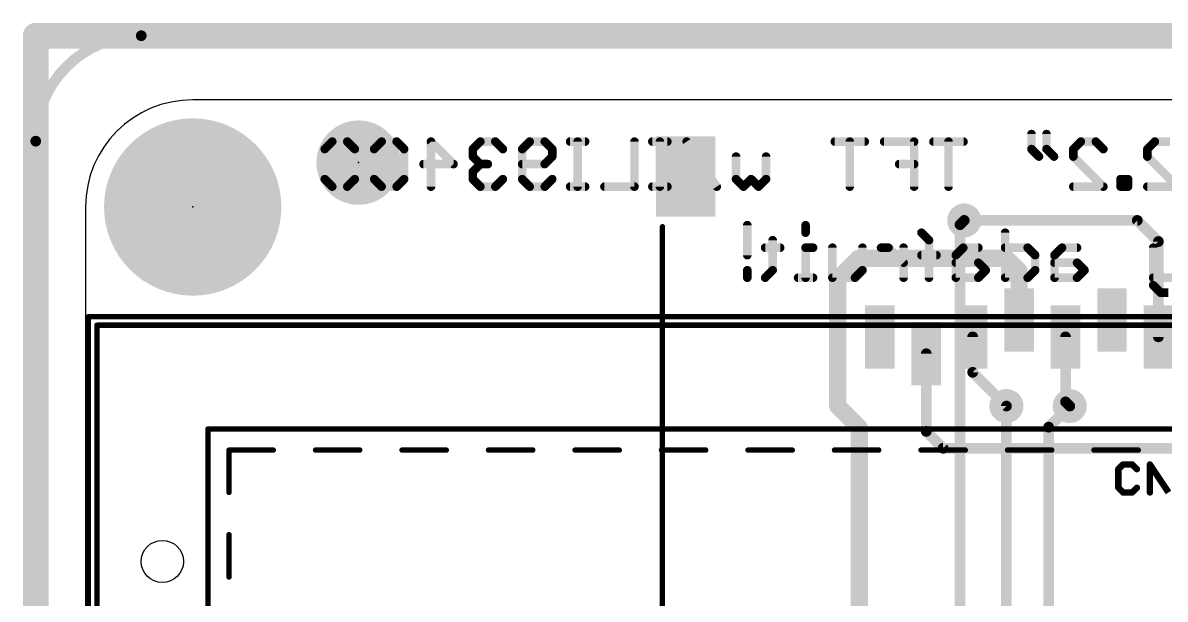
# Model space of a CAD drawing. Extents: x -26.2 to 21.8, y -36.3 to 32.3.
# Drawn here: x -21.8 to 5.26, y 18.65 to 32.3 of the extents above; entities that cross this region are included whole.
import ezdxf

# ---------------------------------------------------------------- set-up
doc = ezdxf.new("R2010")
doc.units = 0
for name, color, linetype in [('1', 12, 'CONTINUOUS'), ('16', 132, 'CONTINUOUS'), ('17', 110, 'CONTINUOUS'), ('18', 110, 'CONTINUOUS'), ('20', 53, 'CONTINUOUS'), ('21', 40, 'CONTINUOUS'), ('22', 6, 'CONTINUOUS'), ('23', 40, 'CONTINUOUS'), ('25', 253, 'CONTINUOUS'), ('39', 12, 'CONTINUOUS'), ('40', 132, 'CONTINUOUS'), ('41', 12, 'CONTINUOUS'), ('42', 132, 'CONTINUOUS'), ('52', 253, 'CONTINUOUS')]:
    doc.layers.add(name, color=color, linetype=linetype)

# ---------------------------------------------------------------- blocks, each defined once
blk = doc.blocks.new('RECT')
blk.add_solid([(-0.5, -0.5), (0.5, -0.5), (-0.5, 0.5), (0.5, 0.5)])
blk = doc.blocks.new('PIE')
at = {"const_width": 0.5}
blk.add_lwpolyline([(0, -0.25, 1), (0, 0.25, 1), (0, -0.25)], format="xyb", dxfattribs=at)
blk = doc.blocks.new('ROUNDP')
at = {"const_width": 0.5}
blk.add_lwpolyline([(0, -0.25, 1), (0, 0.25, 1), (0, -0.25)], format="xyb", dxfattribs=at)
blk = doc.blocks.new('ROUNDV')
at = {"const_width": 0.5}
blk.add_lwpolyline([(0, -0.25, 1), (0, 0.25, 1), (0, -0.25)], format="xyb", dxfattribs=at)

msp = doc.modelspace()

# ---------------------------------------------------------------- linework, layer by layer
at = {"layer": '1'}
for points, const_width in [([(-19, 32, 0.4142), (-21.5, 29.5)], 0.254), ([(-19, 32.0635, 1), (-19, 31.9365)], 0.127), ([(-19, 31.9365, 1), (-19, 32.0635)], 0.127), ([(-21.4365, 29.5, 1), (-21.5635, 29.5)], 0.127), ([(-21.5635, 29.5, 1), (-21.4365, 29.5)], 0.127), ([(0.5, 27.6855, 1), (0.5, 27.5585)], 0.127), ([(4.6449, 27.6669, 1), (4.5551, 27.5771)], 0.127), ([(4.6, 27.5585, 1), (4.6, 27.6855)], 0.127), ([(5.1635, 27.122, 1), (5.0365, 27.122)], 0.127), ([(5.0551, 27.0771, 1), (5.1449, 27.1669)], 0.127), ([(-2, 26.8236, 1), (-2, 26.6204)], 0.2032), ([(-1.9282, 26.6502, 1), (-2.0718, 26.7938)], 0.2032), ([(1.5718, 26.7938, 1), (1.4282, 26.6502)], 0.2032), ([(1.5, 26.6204, 1), (1.5, 26.8236)], 0.2032), ([(1.9016, 26.422, 1), (1.6984, 26.422)], 0.2032), ([(1.7282, 26.3502, 1), (1.8718, 26.4938)], 0.2032), ([(-2.3984, 26.222, 1), (-2.6016, 26.222)], 0.2032), ([(-2.5718, 26.2938, 1), (-2.4282, 26.1502)], 0.2032), ([(1.6984, 25.262, 1), (1.9016, 25.262)], 0.2032), ([(0.7635, 24.862, 1), (0.6365, 24.862)], 0.127), ([(2.9635, 24.862, 1), (2.8365, 24.862)], 0.127), ([(5.0365, 24.862, 1), (5.1635, 24.862)], 0.127), ([(-0.3365, 24.462, 1), (-0.4635, 24.462)], 0.127), ([(0.7449, 24.0669, 1), (0.6551, 23.9771)], 0.127), ([(0.6365, 24.022, 1), (0.7635, 24.022)], 0.127), ([(-2.6016, 23.222, 1), (-2.3984, 23.222)], 0.2032), ([(-2.4282, 23.2938, 1), (-2.5718, 23.1502)], 0.2032), ([(1.4551, 23.1771, 1), (1.5449, 23.2669)], 0.127), ([(2.9449, 23.3669, 1), (2.8551, 23.2771)], 0.127), ([(2.8365, 23.322, 1), (2.9635, 23.322)], 0.127), ([(2.9551, 23.1771, 1), (3.0449, 23.2669)], 0.127), ([(-1.8824, 22.706, 1), (-2.0856, 22.706)], 0.2032), ([(-2.0558, 22.6342, 1), (-1.9122, 22.7778)], 0.2032), ([(-0.3551, 22.6669, 1), (-0.4449, 22.5771)], 0.127), ([(-0.4635, 22.622, 1), (-0.3365, 22.622)], 0.127), ([(0, 22.2855, 1), (0, 22.1585)], 0.127), ([(-0.0449, 22.1771, 1), (0.0449, 22.2669)], 0.127)]:
    msp.add_lwpolyline(points, format="xyb", dxfattribs=dict(at, const_width=const_width))
for points, const_width in [([(-19, 32), (19, 32)], 0.254), ([(-21.5, -33.5), (-21.5, 29.5)], 0.254), ([(0.5, 27.622), (4.6, 27.622)], 0.254), ([(5.1, 27.122), (4.6, 27.622)], 0.254), ([(5.1, 24.862), (5.1, 27.122)], 0.254), ([(-2.5, 26.222), (-2, 26.722)], 0.4064), ([(-2, 26.722), (1.5, 26.722)], 0.4064), ([(1.8, 26.422), (1.5, 26.722)], 0.4064), ([(1.8, 25.262), (1.8, 26.422)], 0.4064), ([(-2.5, 23.222), (-2.5, 26.222)], 0.4064), ([(0.7, 24.862), (0.7, 24.022)], 0.254), ([(2.9, 24.862), (2.9, 23.322)], 0.254), ([(-0.4, 24.462), (-0.4, 22.622)], 0.254), ([(0.7, 24.022), (1.5, 23.222)], 0.254), ([(-1.984, 22.706), (-2.5, 23.222)], 0.4064), ([(2.9, 23.322), (3, 23.222)], 0.254), ([(-1.984, 12.722), (-1.984, 22.706)], 0.4064), ([(-0.4, 22.622), (0, 22.222)], 0.254), ([(0, 22.222), (12.5, 22.222)], 0.254)]:
    msp.add_lwpolyline(points, dxfattribs=dict(at, const_width=const_width))
at = {"layer": '16'}
for points, const_width in [([(-21.5, -36), (-21.5, 32)], 0.6096), ([(-21.5, 32), (21.5, 32)], 0.6096), ([(0.4, 27.522), (0.5, 27.622)], 0.254), ([(0.4, -10.041), (0.4, 27.522)], 0.254), ([(1.5, 23.222), (1.5, 1.5)], 0.254), ([(3, 23.222), (2.5, 22.722)], 0.254), ([(2.5, 22.722), (2.5, 4.2)], 0.254)]:
    msp.add_lwpolyline(points, dxfattribs=dict(at, const_width=const_width))
for points, const_width in [([(-21.3476, 32, 1), (-21.6524, 32)], 0.3048), ([(-21.5, 32.1524, 1), (-21.5, 31.8476)], 0.3048), ([(0.4635, 27.522, 1), (0.3365, 27.522)], 0.127), ([(0.3551, 27.5669, 1), (0.4449, 27.4771)], 0.127), ([(0.5449, 27.5771, 1), (0.4551, 27.6669)], 0.127), ([(1.5635, 23.222, 1), (1.4365, 23.222)], 0.127), ([(3.0449, 23.1771, 1), (2.9551, 23.2669)], 0.127), ([(2.5635, 22.722, 1), (2.4365, 22.722)], 0.127), ([(2.4551, 22.7669, 1), (2.5449, 22.6771)], 0.127)]:
    msp.add_lwpolyline(points, format="xyb", dxfattribs=dict(at, const_width=const_width))
at = {"layer": '20'}
for p, q in [((17.78, 30.48), (-17.78, 30.48)), ((-20.32, 27.94), (-20.32, -33.02))]:
    msp.add_line(p, q, dxfattribs=at)
msp.add_circle((-18.5, 19.539), 0.5, dxfattribs=at)
msp.add_arc((-17.78, 27.94), 2.54, 90, 180, dxfattribs=at)
at = {"layer": '21'}
for points, const_width in [([(-17.78, 25.94, 1), (-17.78, 29.94, 1), (-17.78, 25.94)], 0.2032), ([(-6.6183, 27.472, 1), (-6.6818, 27.472)], 0.0635)]:
    msp.add_lwpolyline(points, format="xyb", dxfattribs=dict(at, const_width=const_width))
at = {"layer": '21', "const_width": 0.127}
msp.add_lwpolyline([(-6.65, 14.122), (-6.65, 27.472)], dxfattribs=at)
at = {"layer": '22'}
for points, const_width in [([(-14.6512, 29.3124), (-14.4733, 29.4903)], 0.2032), ([(-14.4733, 29.4903), (-14.1174, 29.4903)], 0.2032), ([(-14.1174, 29.4903), (-13.9394, 29.3124)], 0.2032), ([(-13.3039, 29.4903), (-13.4818, 29.3124)], 0.2032), ([(-12.948, 29.4903), (-13.3039, 29.4903)], 0.2032), ([(-12.77, 29.3124), (-12.948, 29.4903)], 0.2032), ([(-12.1345, 28.4226), (-12.1345, 29.4903)], 0.2032), ([(-12.1345, 29.4903), (-11.6006, 28.9565)], 0.2032), ([(-10.9651, 29.4903), (-11.143, 29.3124)], 0.2032), ([(-10.6092, 29.4903), (-10.9651, 29.4903)], 0.2032), ([(-10.4312, 29.3124), (-10.6092, 29.4903)], 0.2032), ([(-9.9736, 29.3124), (-9.7957, 29.4903)], 0.2032), ([(-9.7957, 29.4903), (-9.4398, 29.4903)], 0.2032), ([(-9.4398, 29.4903), (-9.2618, 29.3124)], 0.2032), ([(-8.4822, 29.4903), (-8.8381, 29.4903)], 0.2032), ([(-8.6602, 28.4226), (-8.6602, 29.4903)], 0.2032), ([(-7.3128, 29.4903), (-7.3128, 28.4226)], 0.2032), ([(-6.5333, 29.4903), (-6.8892, 29.4903)], 0.2032), ([(-6.7112, 28.4226), (-6.7112, 29.4903)], 0.2032), ([(-5.3639, 28.4226), (-6.0757, 29.4903)], 0.2032), ([(-1.8557, 29.4903), (-2.5675, 29.4903)], 0.2032), ([(-2.2116, 28.4226), (-2.2116, 29.4903)], 0.2032), ([(-0.6863, 29.4903), (-1.3981, 29.4903)], 0.2032), ([(-0.6863, 28.4226), (-0.6863, 29.4903)], 0.2032), ([(0.4831, 29.4903), (-0.2287, 29.4903)], 0.2032), ([(0.1272, 28.4226), (0.1272, 29.4903)], 0.2032), ([(2.0932, 29.6683), (2.0932, 29.3124)], 0.2032), ([(2.4491, 29.6683), (2.4491, 29.3124)], 0.2032), ([(3.0846, 29.3124), (3.2626, 29.4903)], 0.2032), ([(3.2626, 29.4903), (3.6185, 29.4903)], 0.2032), ([(3.6185, 29.4903), (3.7964, 29.3124)], 0.2032), ([(4.8387, 29.3124), (5.0167, 29.4903)], 0.2032), ([(5.0167, 29.4903), (5.3726, 29.4903)], 0.2032), ([(-13.9394, 29.3124), (-13.9394, 28.6006)], 0.2032), ([(-13.4818, 29.3124), (-13.4818, 28.6006)], 0.2032), ([(-12.77, 28.6006), (-13.4818, 29.3124)], 0.2032), ([(-12.77, 28.6006), (-12.77, 29.3124)], 0.2032), ([(-11.143, 29.3124), (-11.143, 29.1344)], 0.2032), ([(-11.143, 29.1344), (-10.9651, 28.9565)], 0.2032), ([(-9.9736, 28.6006), (-9.9736, 29.3124)], 0.2032), ([(-9.2618, 29.1344), (-9.4398, 28.9565)], 0.2032), ([(-9.2618, 29.3124), (-9.2618, 29.1344)], 0.2032), ([(-4.9063, 28.6006), (-4.9063, 29.1344)], 0.2032), ([(-4.1945, 29.1344), (-4.1945, 28.6006)], 0.2032), ([(2.0932, 29.3124), (2.2711, 29.1344)], 0.2032), ([(2.4491, 29.3124), (2.627, 29.1344)], 0.2032), ([(3.0846, 29.1344), (3.0846, 29.3124)], 0.2032), ([(3.7964, 28.4226), (3.0846, 29.1344)], 0.2032), ([(4.8387, 29.1344), (4.8387, 29.3124)], 0.2032), ([(5.5505, 28.4226), (4.8387, 29.1344)], 0.2032), ([(-11.6006, 28.9565), (-12.3124, 28.9565)], 0.2032), ([(-10.9651, 28.9565), (-11.143, 28.7785)], 0.2032), ([(-10.9651, 28.9565), (-10.7871, 28.9565)], 0.2032), ([(-9.4398, 28.9565), (-9.9736, 28.9565)], 0.2032), ([(-0.6863, 28.9565), (-1.0422, 28.9565)], 0.2032), ([(-14.4733, 28.4226), (-14.6512, 28.6006)], 0.2032), ([(-13.9394, 28.6006), (-14.1174, 28.4226)], 0.2032), ([(-13.4818, 28.6006), (-13.3039, 28.4226)], 0.2032), ([(-12.948, 28.4226), (-12.77, 28.6006)], 0.2032), ([(-11.143, 28.7785), (-11.143, 28.6006)], 0.2032), ([(-11.143, 28.6006), (-10.9651, 28.4226)], 0.2032), ([(-10.6092, 28.4226), (-10.4312, 28.6006)], 0.2032), ([(-9.7957, 28.4226), (-9.9736, 28.6006)], 0.2032), ([(-9.2618, 28.6006), (-9.4398, 28.4226)], 0.2032), ([(-4.7283, 28.4226), (-4.9063, 28.6006)], 0.2032), ([(-4.5504, 28.6006), (-4.7283, 28.4226)], 0.2032), ([(-4.3724, 28.4226), (-4.5504, 28.6006)], 0.2032), ([(-4.1945, 28.6006), (-4.3724, 28.4226)], 0.2032), ([(4.3811, 28.6006), (4.2032, 28.6006)], 0.2032), ([(4.2032, 28.6006), (4.2032, 28.4226)], 0.2032), ([(4.3811, 28.4226), (4.3811, 28.6006)], 0.2032), ([(-14.1174, 28.4226), (-14.4733, 28.4226)], 0.2032), ([(-13.3039, 28.4226), (-12.948, 28.4226)], 0.2032), ([(-10.9651, 28.4226), (-10.6092, 28.4226)], 0.2032), ([(-9.4398, 28.4226), (-9.7957, 28.4226)], 0.2032), ([(-8.4822, 28.4226), (-8.8381, 28.4226)], 0.2032), ([(-7.3128, 28.4226), (-8.0247, 28.4226)], 0.2032), ([(-6.5333, 28.4226), (-6.8892, 28.4226)], 0.2032), ([(3.0846, 28.4226), (3.7964, 28.4226)], 0.2032), ([(4.2032, 28.4226), (4.3811, 28.4226)], 0.2032), ([(4.8387, 28.4226), (5.5505, 28.4226)], 0.2032), ([(-4.6402, 27.5093), (-4.6402, 26.7975)], 0.2032), ([(-3.259, 27.5093), (-3.259, 27.3313)], 0.2032), ([(-0.3355, 27.1534), (-0.5134, 27.3313)], 0.2032), ([(1.4695, 27.3313), (1.4695, 26.2636)], 0.2032), ([(-3.8606, 26.9754), (-4.2165, 26.9754)], 0.2032), ([(-4.0386, 27.1534), (-4.0386, 26.4416)], 0.2032), ([(-3.081, 26.9754), (-3.259, 26.9754)], 0.2032), ([(-3.259, 26.9754), (-3.259, 26.2636)], 0.2032), ([(-2.6234, 26.2636), (-2.6234, 26.9754)], 0.2032), ([(-1.9116, 26.9754), (-1.9116, 26.4416)], 0.2032), ([(-1.293, 26.9754), (-1.471, 26.9754)], 0.2032), ([(-0.9371, 26.6195), (-1.293, 26.9754)], 0.2032), ([(-0.9371, 26.2636), (-0.9371, 26.9754)], 0.2032), ([(-0.3355, 26.2636), (-0.3355, 27.1534)], 0.2032), ([(0.478, 26.9754), (0.3001, 26.7975)], 0.2032), ([(0.8339, 26.9754), (0.478, 26.9754)], 0.2032), ([(2.0033, 26.9754), (1.4695, 26.9754)], 0.2032), ([(2.1813, 26.7975), (2.0033, 26.9754)], 0.2032), ([(2.8168, 26.9754), (2.6389, 26.7975)], 0.2032), ([(3.1727, 26.9754), (2.8168, 26.9754)], 0.2032), ([(4.9776, 26.9754), (4.9776, 26.0857)], 0.2032), ([(-0.1575, 26.7975), (-0.5134, 26.7975)], 0.2032), ([(0.3001, 26.7975), (0.3001, 26.2636)], 0.2032), ([(2.1813, 26.4416), (2.1813, 26.7975)], 0.2032), ([(2.6389, 26.7975), (2.6389, 26.2636)], 0.2032), ([(-4.6402, 26.4416), (-4.6402, 26.2636)], 0.2032), ([(-4.0386, 26.4416), (-4.2165, 26.2636)], 0.2032), ([(-1.9116, 26.4416), (-2.0896, 26.2636)], 0.2032), ([(0.8339, 26.6195), (0.3001, 26.6195)], 0.2032), ([(1.0119, 26.4416), (0.8339, 26.6195)], 0.2032), ([(0.8339, 26.2636), (1.0119, 26.4416)], 0.2032), ([(2.0033, 26.2636), (2.1813, 26.4416)], 0.2032), ([(3.1727, 26.6195), (2.6389, 26.6195)], 0.2032), ([(3.3507, 26.4416), (3.1727, 26.6195)], 0.2032), ([(3.1727, 26.2636), (3.3507, 26.4416)], 0.2032), ([(-3.081, 26.2636), (-3.4369, 26.2636)], 0.2032), ([(-2.0896, 26.2636), (-2.6234, 26.2636)], 0.2032), ([(0.3001, 26.2636), (0.8339, 26.2636)], 0.2032), ([(1.4695, 26.2636), (2.0033, 26.2636)], 0.2032), ([(2.6389, 26.2636), (3.1727, 26.2636)], 0.2032), ([(5.5115, 26.2636), (4.9776, 26.2636)], 0.2032), ([(4.9776, 26.0857), (5.1556, 25.9077)], 0.2032), ([(5.1556, 25.9077), (5.3335, 25.9077)], 0.2032), ([(20.25, 25.339), (-20.25, 25.339)], 0.127), ([(-20.25, 25.339), (-20.25, -30.261)], 0.127)]:
    msp.add_lwpolyline(points, dxfattribs=dict(at, const_width=const_width))
for points, const_width in [([(-14.4733, 29.5411, 1), (-14.4733, 29.4395)], 0.1016), ([(-14.4374, 29.4544, 1), (-14.5092, 29.5262)], 0.1016), ([(-14.0815, 29.5262, 1), (-14.1533, 29.4544)], 0.1016), ([(-14.1174, 29.4395, 1), (-14.1174, 29.5411)], 0.1016), ([(-13.3039, 29.5411, 1), (-13.3039, 29.4395)], 0.1016), ([(-13.268, 29.4544, 1), (-13.3398, 29.5262)], 0.1016), ([(-12.9121, 29.5262, 1), (-12.9839, 29.4544)], 0.1016), ([(-12.948, 29.4395, 1), (-12.948, 29.5411)], 0.1016), ([(-12.0837, 29.4903, 1), (-12.1853, 29.4903)], 0.1016), ([(-12.0986, 29.5262, 1), (-12.1704, 29.4544)], 0.1016), ([(-10.9651, 29.5411, 1), (-10.9651, 29.4395)], 0.1016), ([(-10.9292, 29.4544, 1), (-11.001, 29.5262)], 0.1016), ([(-10.5733, 29.5262, 1), (-10.6451, 29.4544)], 0.1016), ([(-10.6092, 29.4395, 1), (-10.6092, 29.5411)], 0.1016), ([(-9.7957, 29.5411, 1), (-9.7957, 29.4395)], 0.1016), ([(-9.7598, 29.4544, 1), (-9.8316, 29.5262)], 0.1016), ([(-9.4039, 29.5262, 1), (-9.4757, 29.4544)], 0.1016), ([(-9.4398, 29.4395, 1), (-9.4398, 29.5411)], 0.1016), ([(-8.8381, 29.5411, 1), (-8.8381, 29.4395)], 0.1016), ([(-8.6094, 29.4903, 1), (-8.711, 29.4903)], 0.1016), ([(-8.4822, 29.4395, 1), (-8.4822, 29.5411)], 0.1016), ([(-7.262, 29.4903, 1), (-7.3636, 29.4903)], 0.1016), ([(-6.8892, 29.5411, 1), (-6.8892, 29.4395)], 0.1016), ([(-6.6604, 29.4903, 1), (-6.762, 29.4903)], 0.1016), ([(-6.5333, 29.4395, 1), (-6.5333, 29.5411)], 0.1016), ([(-6.0334, 29.5185, 1), (-6.1179, 29.4621)], 0.1016), ([(-2.5675, 29.5411, 1), (-2.5675, 29.4395)], 0.1016), ([(-2.1608, 29.4903, 1), (-2.2624, 29.4903)], 0.1016), ([(-1.8557, 29.4395, 1), (-1.8557, 29.5411)], 0.1016), ([(-1.3981, 29.5411, 1), (-1.3981, 29.4395)], 0.1016), ([(-0.6355, 29.4903, 1), (-0.7371, 29.4903)], 0.1016), ([(-0.6863, 29.4395, 1), (-0.6863, 29.5411)], 0.1016), ([(-0.2287, 29.5411, 1), (-0.2287, 29.4395)], 0.1016), ([(0.178, 29.4903, 1), (0.0764, 29.4903)], 0.1016), ([(0.4831, 29.4395, 1), (0.4831, 29.5411)], 0.1016), ([(2.144, 29.6683, 1), (2.0424, 29.6683)], 0.1016), ([(2.4999, 29.6683, 1), (2.3983, 29.6683)], 0.1016), ([(3.2626, 29.5411, 1), (3.2626, 29.4395)], 0.1016), ([(3.2985, 29.4544, 1), (3.2266, 29.5262)], 0.1016), ([(3.6544, 29.5262, 1), (3.5826, 29.4544)], 0.1016), ([(3.6185, 29.4395, 1), (3.6185, 29.5411)], 0.1016), ([(5.0167, 29.5411, 1), (5.0167, 29.4395)], 0.1016), ([(5.0526, 29.4544, 1), (4.9807, 29.5262)], 0.1016), ([(-14.6872, 29.3483, 1), (-14.6153, 29.2764)], 0.1016), ([(-13.8886, 29.3124, 1), (-13.9902, 29.3124)], 0.1016), ([(-13.9753, 29.2764, 1), (-13.9035, 29.3483)], 0.1016), ([(-13.4459, 29.3483, 1), (-13.5178, 29.2764)], 0.1016), ([(-13.5178, 29.3483, 1), (-13.4459, 29.2764)], 0.1016), ([(-13.431, 29.3124, 1), (-13.5326, 29.3124)], 0.1016), ([(-12.7192, 29.3124, 1), (-12.8208, 29.3124)], 0.1016), ([(-12.806, 29.2764, 1), (-12.7341, 29.3483)], 0.1016), ([(-11.179, 29.3483, 1), (-11.1071, 29.2764)], 0.1016), ([(-11.1071, 29.1703, 1), (-11.179, 29.0985)], 0.1016), ([(-11.0922, 29.3124, 1), (-11.1938, 29.3124)], 0.1016), ([(-10.4672, 29.2764, 1), (-10.3953, 29.3483)], 0.1016), ([(-10.0096, 29.3483, 1), (-9.9377, 29.2764)], 0.1016), ([(-9.9228, 29.3124, 1), (-10.0244, 29.3124)], 0.1016), ([(-9.211, 29.3124, 1), (-9.3126, 29.3124)], 0.1016), ([(-9.2978, 29.2764, 1), (-9.2259, 29.3483)], 0.1016), ([(-9.2259, 29.0985, 1), (-9.2978, 29.1703)], 0.1016), ([(-4.8555, 29.1344, 1), (-4.9571, 29.1344)], 0.1016), ([(-4.1437, 29.1344, 1), (-4.2453, 29.1344)], 0.1016), ([(2.1291, 29.3483, 1), (2.0572, 29.2764)], 0.1016), ([(2.0424, 29.3124, 1), (2.144, 29.3124)], 0.1016), ([(2.485, 29.3483, 1), (2.4132, 29.2764)], 0.1016), ([(2.3983, 29.3124, 1), (2.4999, 29.3124)], 0.1016), ([(3.1354, 29.3124, 1), (3.0338, 29.3124)], 0.1016), ([(3.0487, 29.3483, 1), (3.1205, 29.2764)], 0.1016), ([(3.1205, 29.1703, 1), (3.0487, 29.0985)], 0.1016), ([(3.7605, 29.2764, 1), (3.8323, 29.3483)], 0.1016), ([(4.8895, 29.3124, 1), (4.7879, 29.3124)], 0.1016), ([(4.8028, 29.3483, 1), (4.8746, 29.2764)], 0.1016), ([(4.8746, 29.1703, 1), (4.8028, 29.0985)], 0.1016), ([(-12.3124, 29.0073, 1), (-12.3124, 28.9057)], 0.1016), ([(-11.6366, 28.9205, 1), (-11.5647, 28.9924)], 0.1016), ([(-11.6006, 28.9057, 1), (-11.6006, 29.0073)], 0.1016), ([(-11.1938, 29.1344, 1), (-11.0922, 29.1344)], 0.1016), ([(-10.9651, 29.0073, 1), (-10.9651, 28.9057)], 0.1016), ([(-10.9292, 28.9205, 1), (-11.001, 28.9924)], 0.1016), ([(-11.001, 28.9205, 1), (-10.9292, 28.9924)], 0.1016), ([(-10.7871, 28.9057, 1), (-10.7871, 29.0073)], 0.1016), ([(-9.9736, 29.0073, 1), (-9.9736, 28.9057)], 0.1016), ([(-9.4757, 28.9924, 1), (-9.4039, 28.9205)], 0.1016), ([(-9.4398, 28.9057, 1), (-9.4398, 29.0073)], 0.1016), ([(-9.3126, 29.1344, 1), (-9.211, 29.1344)], 0.1016), ([(-1.0422, 29.0073, 1), (-1.0422, 28.9057)], 0.1016), ([(-0.6863, 28.9057, 1), (-0.6863, 29.0073)], 0.1016), ([(2.2352, 29.0985, 1), (2.307, 29.1703)], 0.1016), ([(2.5911, 29.0985, 1), (2.6629, 29.1703)], 0.1016), ([(3.0338, 29.1344, 1), (3.1354, 29.1344)], 0.1016), ([(4.7879, 29.1344, 1), (4.8895, 29.1344)], 0.1016), ([(-14.6153, 28.6365, 1), (-14.6872, 28.5646)], 0.1016), ([(-13.9035, 28.5646, 1), (-13.9753, 28.6365)], 0.1016), ([(-13.4459, 28.6365, 1), (-13.5178, 28.5646)], 0.1016), ([(-12.7341, 28.5646, 1), (-12.806, 28.6365)], 0.1016), ([(-11.179, 28.8144, 1), (-11.1071, 28.7426)], 0.1016), ([(-11.1071, 28.6365, 1), (-11.179, 28.5646)], 0.1016), ([(-11.0922, 28.7785, 1), (-11.1938, 28.7785)], 0.1016), ([(-10.3953, 28.5646, 1), (-10.4672, 28.6365)], 0.1016), ([(-9.9377, 28.6365, 1), (-10.0096, 28.5646)], 0.1016), ([(-9.2259, 28.5646, 1), (-9.2978, 28.6365)], 0.1016), ([(-4.8703, 28.6365, 1), (-4.9422, 28.5646)], 0.1016), ([(-4.5144, 28.6365, 1), (-4.5863, 28.5646)], 0.1016), ([(-4.5144, 28.5646, 1), (-4.5863, 28.6365)], 0.1016), ([(-4.1585, 28.5646, 1), (-4.2304, 28.6365)], 0.1016), ([(4.2032, 28.6514, 1), (4.2032, 28.5498)], 0.1016), ([(4.254, 28.6006, 1), (4.1524, 28.6006)], 0.1016), ([(4.4319, 28.6006, 1), (4.3303, 28.6006)], 0.1016), ([(4.3811, 28.5498, 1), (4.3811, 28.6514)], 0.1016), ([(-14.4733, 28.4734, 1), (-14.4733, 28.3718)], 0.1016), ([(-14.5092, 28.3867, 1), (-14.4374, 28.4585)], 0.1016), ([(-14.1533, 28.4585, 1), (-14.0815, 28.3867)], 0.1016), ([(-14.1174, 28.3718, 1), (-14.1174, 28.4734)], 0.1016), ([(-13.9902, 28.6006, 1), (-13.8886, 28.6006)], 0.1016), ([(-13.5326, 28.6006, 1), (-13.431, 28.6006)], 0.1016), ([(-13.3039, 28.4734, 1), (-13.3039, 28.3718)], 0.1016), ([(-13.3398, 28.3867, 1), (-13.268, 28.4585)], 0.1016), ([(-12.9839, 28.4585, 1), (-12.9121, 28.3867)], 0.1016), ([(-12.948, 28.3718, 1), (-12.948, 28.4734)], 0.1016), ([(-12.8208, 28.6006, 1), (-12.7192, 28.6006)], 0.1016), ([(-12.806, 28.5646, 1), (-12.7341, 28.6365)], 0.1016), ([(-12.1853, 28.4226, 1), (-12.0837, 28.4226)], 0.1016), ([(-11.1938, 28.6006, 1), (-11.0922, 28.6006)], 0.1016), ([(-10.9651, 28.4734, 1), (-10.9651, 28.3718)], 0.1016), ([(-11.001, 28.3867, 1), (-10.9292, 28.4585)], 0.1016), ([(-10.6451, 28.4585, 1), (-10.5733, 28.3867)], 0.1016), ([(-10.6092, 28.3718, 1), (-10.6092, 28.4734)], 0.1016), ([(-10.0244, 28.6006, 1), (-9.9228, 28.6006)], 0.1016), ([(-9.7957, 28.4734, 1), (-9.7957, 28.3718)], 0.1016), ([(-9.8316, 28.3867, 1), (-9.7598, 28.4585)], 0.1016), ([(-9.4757, 28.4585, 1), (-9.4039, 28.3867)], 0.1016), ([(-9.4398, 28.3718, 1), (-9.4398, 28.4734)], 0.1016), ([(-8.8381, 28.4734, 1), (-8.8381, 28.3718)], 0.1016), ([(-8.711, 28.4226, 1), (-8.6094, 28.4226)], 0.1016), ([(-8.4822, 28.3718, 1), (-8.4822, 28.4734)], 0.1016), ([(-8.0247, 28.4734, 1), (-8.0247, 28.3718)], 0.1016), ([(-7.3636, 28.4226, 1), (-7.262, 28.4226)], 0.1016), ([(-7.3128, 28.3718, 1), (-7.3128, 28.4734)], 0.1016), ([(-6.8892, 28.4734, 1), (-6.8892, 28.3718)], 0.1016), ([(-6.762, 28.4226, 1), (-6.6604, 28.4226)], 0.1016), ([(-6.5333, 28.3718, 1), (-6.5333, 28.4734)], 0.1016), ([(-5.4061, 28.3944, 1), (-5.3216, 28.4508)], 0.1016), ([(-4.9571, 28.6006, 1), (-4.8555, 28.6006)], 0.1016), ([(-4.7642, 28.4585, 1), (-4.6924, 28.3867)], 0.1016), ([(-4.7642, 28.3867, 1), (-4.6924, 28.4585)], 0.1016), ([(-4.4083, 28.4585, 1), (-4.3365, 28.3867)], 0.1016), ([(-4.4083, 28.3867, 1), (-4.3365, 28.4585)], 0.1016), ([(-4.2453, 28.6006, 1), (-4.1437, 28.6006)], 0.1016), ([(-2.2624, 28.4226, 1), (-2.1608, 28.4226)], 0.1016), ([(-0.7371, 28.4226, 1), (-0.6355, 28.4226)], 0.1016), ([(0.0764, 28.4226, 1), (0.178, 28.4226)], 0.1016), ([(3.0846, 28.4734, 1), (3.0846, 28.3718)], 0.1016), ([(3.7605, 28.3867, 1), (3.8323, 28.4585)], 0.1016), ([(3.7964, 28.3718, 1), (3.7964, 28.4734)], 0.1016), ([(4.2032, 28.4734, 1), (4.2032, 28.3718)], 0.1016), ([(4.1524, 28.4226, 1), (4.254, 28.4226)], 0.1016), ([(4.3303, 28.4226, 1), (4.4319, 28.4226)], 0.1016), ([(4.3811, 28.3718, 1), (4.3811, 28.4734)], 0.1016), ([(4.8387, 28.4734, 1), (4.8387, 28.3718)], 0.1016), ([(-4.5894, 27.5093, 1), (-4.691, 27.5093)], 0.1016), ([(-3.2082, 27.5093, 1), (-3.3098, 27.5093)], 0.1016), ([(-3.3098, 27.3313, 1), (-3.2082, 27.3313)], 0.1016), ([(-0.4775, 27.3672, 1), (-0.5494, 27.2954)], 0.1016), ([(1.5203, 27.3313, 1), (1.4187, 27.3313)], 0.1016), ([(-4.2165, 27.0262, 1), (-4.2165, 26.9246)], 0.1016), ([(-3.9878, 27.1534, 1), (-4.0894, 27.1534)], 0.1016), ([(-3.8606, 26.9246, 1), (-3.8606, 27.0262)], 0.1016), ([(-3.259, 27.0262, 1), (-3.259, 26.9246)], 0.1016), ([(-3.2082, 26.9754, 1), (-3.3098, 26.9754)], 0.1016), ([(-3.081, 26.9246, 1), (-3.081, 27.0262)], 0.1016), ([(-2.5726, 26.9754, 1), (-2.6742, 26.9754)], 0.1016), ([(-1.8608, 26.9754, 1), (-1.9624, 26.9754)], 0.1016), ([(-1.471, 27.0262, 1), (-1.471, 26.9246)], 0.1016), ([(-1.2571, 27.0113, 1), (-1.329, 26.9395)], 0.1016), ([(-1.293, 26.9246, 1), (-1.293, 27.0262)], 0.1016), ([(-0.8863, 26.9754, 1), (-0.9879, 26.9754)], 0.1016), ([(-0.2847, 27.1534, 1), (-0.3863, 27.1534)], 0.1016), ([(-0.3714, 27.1174, 1), (-0.2996, 27.1893)], 0.1016), ([(0.478, 27.0262, 1), (0.478, 26.9246)], 0.1016), ([(0.5139, 26.9395, 1), (0.4421, 27.0113)], 0.1016), ([(0.8339, 26.9246, 1), (0.8339, 27.0262)], 0.1016), ([(1.4695, 27.0262, 1), (1.4695, 26.9246)], 0.1016), ([(2.0392, 27.0113, 1), (1.9674, 26.9395)], 0.1016), ([(2.0033, 26.9246, 1), (2.0033, 27.0262)], 0.1016), ([(2.8168, 27.0262, 1), (2.8168, 26.9246)], 0.1016), ([(2.8527, 26.9395, 1), (2.7809, 27.0113)], 0.1016), ([(3.1727, 26.9246, 1), (3.1727, 27.0262)], 0.1016), ([(5.0284, 26.9754, 1), (4.9268, 26.9754)], 0.1016), ([(-4.691, 26.7975, 1), (-4.5894, 26.7975)], 0.1016), ([(-0.5134, 26.8483, 1), (-0.5134, 26.7467)], 0.1016), ([(-0.1575, 26.7467, 1), (-0.1575, 26.8483)], 0.1016), ([(0.2641, 26.8334, 1), (0.336, 26.7615)], 0.1016), ([(0.3509, 26.7975, 1), (0.2493, 26.7975)], 0.1016), ([(2.2321, 26.7975, 1), (2.1305, 26.7975)], 0.1016), ([(2.1453, 26.7615, 1), (2.2172, 26.8334)], 0.1016), ([(2.6897, 26.7975, 1), (2.588, 26.7975)], 0.1016), ([(2.6029, 26.8334, 1), (2.6748, 26.7615)], 0.1016), ([(-4.5894, 26.4416, 1), (-4.691, 26.4416)], 0.1016), ([(-4.0027, 26.4056, 1), (-4.0745, 26.4775)], 0.1016), ([(-1.8757, 26.4056, 1), (-1.9475, 26.4775)], 0.1016), ([(-0.9731, 26.5836, 1), (-0.9012, 26.6554)], 0.1016), ([(0.3001, 26.6703, 1), (0.3001, 26.5687)], 0.1016), ([(0.8698, 26.6554, 1), (0.798, 26.5836)], 0.1016), ([(0.8339, 26.5687, 1), (0.8339, 26.6703)], 0.1016), ([(1.0478, 26.4056, 1), (0.9759, 26.4775)], 0.1016), ([(0.9759, 26.4056, 1), (1.0478, 26.4775)], 0.1016), ([(2.2172, 26.4056, 1), (2.1453, 26.4775)], 0.1016), ([(2.6389, 26.6703, 1), (2.6389, 26.5687)], 0.1016), ([(3.2086, 26.6554, 1), (3.1368, 26.5836)], 0.1016), ([(3.1727, 26.5687, 1), (3.1727, 26.6703)], 0.1016), ([(3.3866, 26.4056, 1), (3.3147, 26.4775)], 0.1016), ([(3.3147, 26.4056, 1), (3.3866, 26.4775)], 0.1016), ([(-4.691, 26.2636, 1), (-4.5894, 26.2636)], 0.1016), ([(-4.2524, 26.2995, 1), (-4.1806, 26.2277)], 0.1016), ([(-4.0894, 26.4416, 1), (-3.9878, 26.4416)], 0.1016), ([(-3.4369, 26.3144, 1), (-3.4369, 26.2128)], 0.1016), ([(-3.3098, 26.2636, 1), (-3.2082, 26.2636)], 0.1016), ([(-3.081, 26.2128, 1), (-3.081, 26.3144)], 0.1016), ([(-2.6234, 26.3144, 1), (-2.6234, 26.2128)], 0.1016), ([(-2.6742, 26.2636, 1), (-2.5726, 26.2636)], 0.1016), ([(-2.1255, 26.2995, 1), (-2.0537, 26.2277)], 0.1016), ([(-2.0896, 26.2128, 1), (-2.0896, 26.3144)], 0.1016), ([(-1.9624, 26.4416, 1), (-1.8608, 26.4416)], 0.1016), ([(-0.9879, 26.2636, 1), (-0.8863, 26.2636)], 0.1016), ([(-0.3863, 26.2636, 1), (-0.2847, 26.2636)], 0.1016), ([(0.3001, 26.3144, 1), (0.3001, 26.2128)], 0.1016), ([(0.2493, 26.2636, 1), (0.3509, 26.2636)], 0.1016), ([(0.798, 26.2995, 1), (0.8698, 26.2277)], 0.1016), ([(0.8339, 26.2128, 1), (0.8339, 26.3144)], 0.1016), ([(1.4695, 26.3144, 1), (1.4695, 26.2128)], 0.1016), ([(1.4187, 26.2636, 1), (1.5203, 26.2636)], 0.1016), ([(1.9674, 26.2995, 1), (2.0392, 26.2277)], 0.1016), ([(2.0033, 26.2128, 1), (2.0033, 26.3144)], 0.1016), ([(2.1305, 26.4416, 1), (2.2321, 26.4416)], 0.1016), ([(2.588, 26.2636, 1), (2.6897, 26.2636)], 0.1016), ([(2.6389, 26.3144, 1), (2.6389, 26.2128)], 0.1016), ([(3.1368, 26.2995, 1), (3.2086, 26.2277)], 0.1016), ([(3.1727, 26.2128, 1), (3.1727, 26.3144)], 0.1016), ([(4.9776, 26.3144, 1), (4.9776, 26.2128)], 0.1016), ([(5.0136, 26.1216, 1), (4.9417, 26.0497)], 0.1016), ([(4.9268, 26.0857, 1), (5.0284, 26.0857)], 0.1016), ([(5.1556, 25.9585, 1), (5.1556, 25.8569)], 0.1016), ([(5.1197, 25.8718, 1), (5.1915, 25.9436)], 0.1016), ([(-20.25, 25.3708, 1), (-20.25, 25.3073)], 0.0635), ([(-20.2183, 25.339, 1), (-20.2817, 25.339)], 0.0635)]:
    msp.add_lwpolyline(points, format="xyb", dxfattribs=dict(at, const_width=const_width))
at = {"layer": '23'}
for p in [(-13.849, 28.992), (-17.78, 27.94)]:
    msp.add_point(p, dxfattribs=at)
at = {"layer": '25', "const_width": 0.1524}
for points in [[(4.2611, 21.8364), (4.151, 21.7262)], [(4.151, 21.7262), (4.151, 21.2856)], [(4.4814, 21.8364), (4.2611, 21.8364)], [(4.5916, 21.7262), (4.4814, 21.8364)], [(4.8994, 21.1754), (4.8994, 21.8364)], [(4.8994, 21.8364), (5.34, 21.1754)], [(4.151, 21.2856), (4.2611, 21.1754)], [(4.2611, 21.1754), (4.4814, 21.1754)], [(4.4814, 21.1754), (4.5916, 21.2856)]]:
    msp.add_lwpolyline(points, dxfattribs=at)
at = {"layer": '25', "const_width": 0.0762}
for points in [[(4.1891, 21.7262, 1), (4.1129, 21.7262)], [(4.124, 21.7531, 1), (4.1779, 21.6993)], [(4.2611, 21.8745, 1), (4.2611, 21.7983)], [(4.2881, 21.8094, 1), (4.2342, 21.8633)], [(4.5084, 21.8633, 1), (4.4545, 21.8094)], [(4.4814, 21.7983, 1), (4.4814, 21.8745)], [(4.5647, 21.6993, 1), (4.6185, 21.7531)], [(4.9375, 21.8364, 1), (4.8613, 21.8364)], [(4.9311, 21.8575, 1), (4.8677, 21.8152)], [(4.1779, 21.3125, 1), (4.124, 21.2586)], [(4.1129, 21.2856, 1), (4.1891, 21.2856)], [(4.2611, 21.2135, 1), (4.2611, 21.1373)], [(4.2342, 21.1485, 1), (4.2881, 21.2023)], [(4.4545, 21.2023, 1), (4.5084, 21.1485)], [(4.4814, 21.1373, 1), (4.4814, 21.2135)], [(4.6185, 21.2586, 1), (4.5647, 21.3125)], [(4.8613, 21.1754, 1), (4.9375, 21.1754)]]:
    msp.add_lwpolyline(points, format="xyb", dxfattribs=at)
at = {"layer": '39'}
for points, const_width in [([(-17.78, 26.94, 1), (-17.78, 28.94, 1), (-17.78, 26.94)], 2.032), ([(-13.849, 29.742, 0.4142), (-14.599, 28.992)], 0.5), ([(-13.099, 28.992, 0.4142), (-13.849, 29.742)], 0.5), ([(-13.849, 29.867, 1), (-13.849, 29.617)], 0.25), ([(-13.849, 29.617, 1), (-13.849, 29.867)], 0.25), ([(-14.599, 28.992, 0.4142), (-13.849, 28.242)], 0.5), ([(-14.474, 28.992, 1), (-14.724, 28.992)], 0.25), ([(-13.849, 28.242, 0.4142), (-13.099, 28.992)], 0.5), ([(-12.974, 28.992, 1), (-13.224, 28.992)], 0.25), ([(-14.724, 28.992, 1), (-14.474, 28.992)], 0.25), ([(-13.224, 28.992, 1), (-12.974, 28.992)], 0.25), ([(-13.849, 28.367, 1), (-13.849, 28.117)], 0.25), ([(-13.849, 28.117, 1), (-13.849, 28.367)], 0.25)]:
    msp.add_lwpolyline(points, format="xyb", dxfattribs=dict(at, const_width=const_width))
at = {"layer": '40', "const_width": 2.032}
msp.add_lwpolyline([(-17.78, 26.94, 1), (-17.78, 28.94, 1), (-17.78, 26.94)], format="xyb", dxfattribs=at)
at = {"layer": '41'}
for points, const_width in [([(-17.78, 26.94, 1), (-17.78, 28.94, 1), (-17.78, 26.94)], 2.032), ([(-13.849, 29.742, 0.4142), (-14.599, 28.992)], 0.5), ([(-13.099, 28.992, 0.4142), (-13.849, 29.742)], 0.5), ([(-13.849, 29.867, 1), (-13.849, 29.617)], 0.25), ([(-13.849, 29.617, 1), (-13.849, 29.867)], 0.25), ([(-14.599, 28.992, 0.4142), (-13.849, 28.242)], 0.5), ([(-14.474, 28.992, 1), (-14.724, 28.992)], 0.25), ([(-13.849, 28.242, 0.4142), (-13.099, 28.992)], 0.5), ([(-12.974, 28.992, 1), (-13.224, 28.992)], 0.25), ([(-14.724, 28.992, 1), (-14.474, 28.992)], 0.25), ([(-13.224, 28.992, 1), (-12.974, 28.992)], 0.25), ([(-13.849, 28.367, 1), (-13.849, 28.117)], 0.25), ([(-13.849, 28.117, 1), (-13.849, 28.367)], 0.25)]:
    msp.add_lwpolyline(points, format="xyb", dxfattribs=dict(at, const_width=const_width))
at = {"layer": '42', "const_width": 2.032}
msp.add_lwpolyline([(-17.78, 26.94, 1), (-17.78, 28.94, 1), (-17.78, 26.94)], format="xyb", dxfattribs=at)
at = {"layer": '52', "const_width": 0.127}
for points in [[(20.05, 25.139), (-20.05, 25.139)], [(-20.05, 25.139), (-20.05, -30.061)], [(17.42, 22.679), (-17.42, 22.679)], [(-17.42, 22.679), (-17.42, -23.441)], [(-15.8706, 22.179), (-16.92, 22.179)], [(-16.92, 22.179), (-16.92, 21.1738)], [(-13.8212, 22.179), (-14.8706, 22.179)], [(-11.7718, 22.179), (-12.8212, 22.179)], [(-9.7224, 22.179), (-10.7718, 22.179)], [(-7.6729, 22.179), (-8.7224, 22.179)], [(-5.6235, 22.179), (-6.6729, 22.179)], [(-3.5741, 22.179), (-4.6235, 22.179)], [(-1.5247, 22.179), (-2.5741, 22.179)], [(0.5247, 22.179), (-0.5247, 22.179)], [(2.5741, 22.179), (1.5247, 22.179)], [(4.6235, 22.179), (3.5741, 22.179)], [(-16.92, 20.1738), (-16.92, 19.1686)]]:
    msp.add_lwpolyline(points, dxfattribs=at)
at = {"layer": '52', "const_width": 0.0635}
for points in [[(-20.05, 25.1708, 1), (-20.05, 25.1073)], [(-20.0183, 25.139, 1), (-20.0817, 25.139)], [(-17.42, 22.7108, 1), (-17.42, 22.6473)], [(-17.3883, 22.679, 1), (-17.4518, 22.679)], [(-16.92, 22.2108, 1), (-16.92, 22.1473)], [(-16.8883, 22.179, 1), (-16.9518, 22.179)], [(-15.8706, 22.1473, 1), (-15.8706, 22.2108)], [(-14.8706, 22.2108, 1), (-14.8706, 22.1473)], [(-13.8212, 22.1473, 1), (-13.8212, 22.2108)], [(-12.8212, 22.2108, 1), (-12.8212, 22.1473)], [(-11.7718, 22.1473, 1), (-11.7718, 22.2108)], [(-10.7718, 22.2108, 1), (-10.7718, 22.1473)], [(-9.7224, 22.1473, 1), (-9.7224, 22.2108)], [(-8.7224, 22.2108, 1), (-8.7224, 22.1473)], [(-7.6729, 22.1473, 1), (-7.6729, 22.2108)], [(-6.6729, 22.2108, 1), (-6.6729, 22.1473)], [(-5.6235, 22.1473, 1), (-5.6235, 22.2108)], [(-4.6235, 22.2108, 1), (-4.6235, 22.1473)], [(-3.5741, 22.1473, 1), (-3.5741, 22.2108)], [(-2.5741, 22.2108, 1), (-2.5741, 22.1473)], [(-1.5247, 22.1473, 1), (-1.5247, 22.2108)], [(-0.5247, 22.2108, 1), (-0.5247, 22.1473)], [(0.5247, 22.1473, 1), (0.5247, 22.2108)], [(1.5247, 22.2108, 1), (1.5247, 22.1473)], [(2.5741, 22.1473, 1), (2.5741, 22.2108)], [(3.5741, 22.2108, 1), (3.5741, 22.1473)], [(4.6235, 22.1473, 1), (4.6235, 22.2108)], [(-16.9518, 21.1738, 1), (-16.8883, 21.1738)], [(-16.8883, 20.1738, 1), (-16.9518, 20.1738)], [(-16.9518, 19.1686, 1), (-16.8883, 19.1686)]]:
    msp.add_lwpolyline(points, format="xyb", dxfattribs=at)

# ---------------------------------------------------------------- block references
at = {"layer": '1', "rotation": 180}
for p, xscale, yscale in [((-6.1, 28.662), 1.4, 1.9), ((1.8, 25.262), 0.7, 1.5), ((4, 25.262), 0.7, 1.5), ((-1.5, 24.862), 0.7, 1.5), ((0.7, 24.862), 0.7, 1.5), ((2.9, 24.862), 0.7, 1.5), ((5.1, 24.862), 0.7, 1.5), ((-0.4, 24.462), 0.7, 1.5)]:
    msp.add_blockref('RECT', p, dxfattribs=dict(at, xscale=xscale, yscale=yscale))
at = {"layer": '1'}
msp.add_blockref('PIE', (-13.849, 28.992), dxfattribs=at)
at = {"layer": '17', "xscale": 3.516, "yscale": 3.516}
msp.add_blockref('ROUNDP', (-17.78, 27.94), dxfattribs=at)
msp.add_blockref('ROUNDP', (-17.78, 27.94), dxfattribs=at)
at = {"layer": '18', "xscale": 0.8064, "yscale": 0.8064}
for p in [(0.5, 27.622), (0.5, 27.622), (1.5, 23.222), (1.5, 23.222), (3, 23.222), (3, 23.222)]:
    msp.add_blockref('ROUNDV', p, dxfattribs=at)

doc.saveas('drawing.dxf')
